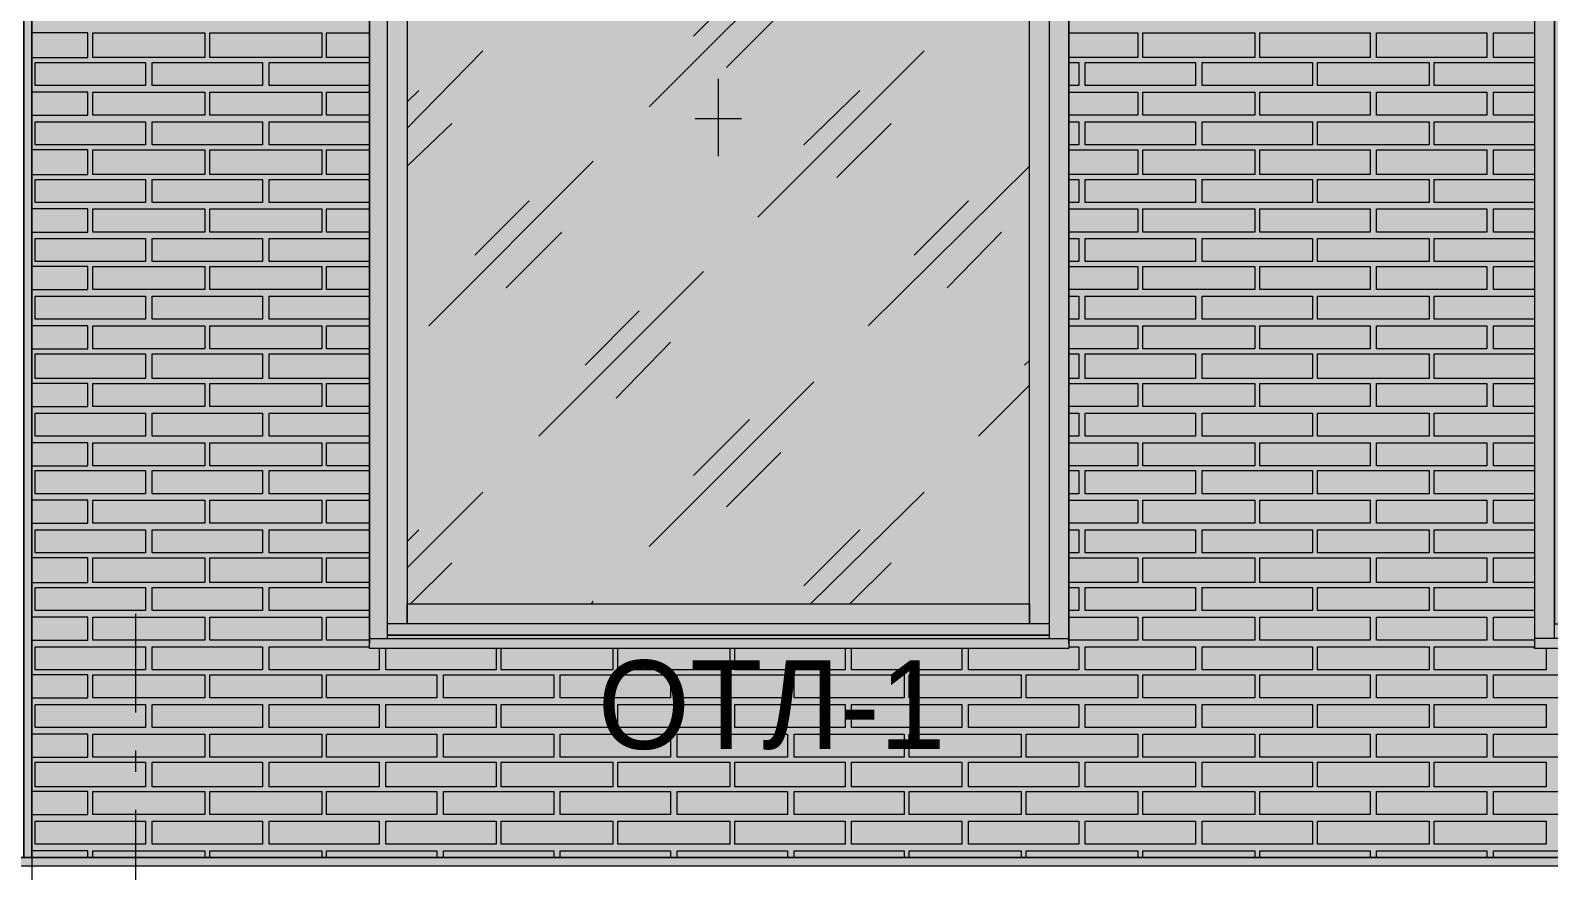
# Model space of a CAD drawing. Header units: millimetres. Extents: x -28928 to 100580, y -22867 to 36490.
# Drawn here: x 19130 to 23032, y 16310 to 18469 of the extents above; entities that cross this region are included whole.
import ezdxf

# ---------------------------------------------------------------- set-up
doc = ezdxf.new("R2010")
doc.units = ezdxf.units.MM
doc.layers.add('PDF _Геометрия', color=7, linetype='Continuous', true_color=0x8f8e8d)
doc.layers.add('PDF _Сплошная заливка', color=7, linetype='Continuous', true_color=0xffffff)
doc.layers.add('PDF _Текст', color=7, linetype='Continuous')

msp = doc.modelspace()

# ---------------------------------------------------------------- hatches: boundary and pattern name
at = {"layer": 'PDF _Сплошная заливка', "true_color": 0xdcd6cf, "transparency": 33554559}
msp.add_hatch(color=254, dxfattribs=at).paths.add_polyline_path([(19133.7, 30089.1), (19133.7, 16343.4), (52641.4, 16343.4), (52641.4, 30089.1)])

# ---------------------------------------------------------------- linework, layer by layer
at = {"layer": 'PDF _Геометрия', "color": 7, "lineweight": 9}
for points in [[(-21375.9, 16343.4), (-21853.9, 16343.4), (-21375.9, 16343.4), (-21853.9, 16343.4), (-21375.9, 16343.4), (-21375.9, 19592.6), (-19277.4, 19592.6), (-19277.4, 16343.4), (-18676.6, 16343.4), (-18676.6, 19592.6), (-17276.3, 19592.6), (-17276.3, 16343.4), (19112.6, 16343.4), (19112.6, 30089.1), (19112.6, 16343.4), (19133.7, 16343.4), (19133.7, 30089.1), (19133.7, 16343.4), (52641.4, 16343.4)], [(20098.4, 19516.4), (20098.4, 16944.1), (20047.6, 16944.1), (20047.6, 19516.4), (20047.6, 19592.6), (20001.1, 19592.6), (20001.1, 19516.4), (20001.1, 16969.5), (20001.1, 16893.4), (20001.1, 19592.6), (21799.1, 19592.6), (21799.1, 16893.4), (21799.1, 16969.5), (21799.1, 19516.4), (21799.1, 19592.6), (21748.4, 19592.6), (21748.4, 19516.4), (21748.4, 16944.1), (21697.6, 16944.1), (21697.6, 19516.4)], [(23047.2, 16906), (23047.2, 16969.5), (23047.2, 18243), (23047.2, 16944.1), (23098, 16944.1), (23098, 18243), (23098, 19491), (23047.2, 19491), (23047.2, 18243), (23047.2, 19516.4), (23047.2, 19592.6), (22996.4, 19592.6), (22996.4, 19516.4), (22996.4, 18243), (22996.4, 16969.5), (22996.4, 16893.4)], [(20047.6, 16906), (20047.6, 16969.5), (20047.6, 19516.4)], [(21748.4, 19516.4), (21748.4, 16969.5), (21748.4, 16906)], [(20720.3, 18272.6), (21143.4, 18695.7)], [(20834.5, 18454.5), (20978.4, 18598.4)], [(20919.1, 18374.1), (21058.7, 18513.7)], [(20098.4, 18217.6), (20293, 18416.4)], [(20999.5, 17989.1), (21426.8, 18416.4)], [(20898, 18344.5), (20898, 18145.7)], [(20098.4, 18285.3), (20128, 18314.9)], [(21118, 18175.3), (21261.8, 18314.9)], [(20098.4, 18120.3), (20212.6, 18230.3)], [(20838.7, 18243), (20957.2, 18243)], [(21202.6, 18090.7), (21342.2, 18230.3)], [(20153.4, 17709.9), (20576.4, 18133)], [(21283, 17709.9), (21697.6, 18120.3)], [(20271.8, 17891.8), (20411.4, 18031.4)], [(21401.4, 17891.8), (21541.1, 18031.4)], [(20352.2, 17807.2), (20496.1, 17951)], [(21486.1, 17807.2), (21625.7, 17951)], [(20436.8, 17426.4), (20859.9, 17849.5)], [(20555.3, 17608.4), (20694.9, 17748)], [(20635.7, 17523.7), (20775.3, 17667.6)], [(21684.9, 17608.4), (21697.6, 17621)], [(20720.3, 17143), (21143.4, 17566)], [(21566.4, 17426.4), (21697.6, 17557.6)], [(20834.5, 17324.9), (20978.4, 17468.7)], [(20919.1, 17244.5), (21058.7, 17384.1)], [(20098.4, 17088), (20293, 17282.6)], [(21134.9, 16994.9), (21426.8, 17282.6)], [(20098.4, 17155.7), (20128, 17185.3)], [(21118, 17041.4), (21261.8, 17185.3)], [(20106.8, 16994.9), (20212.6, 17100.7)], [(21236.4, 16994.9), (21342.2, 17100.7)], [(20572.2, 16994.9), (20576.4, 17003.4)], [(19400.3, 16715.7), (19400.3, 16969.5)], [(21748.4, 16944.1), (20047.6, 16944.1)], [(24794.5, 16944.1), (24794.5, 16914.5), (24794.5, 16906), (22996.4, 16906), (22996.4, 16880.7), (22996.4, 16884.9)], [(20001.1, 16906), (20001.1, 16906)], [(21748.4, 16914.5), (20047.6, 16914.5), (21748.4, 16914.5)], [(21748.4, 16914.5), (20047.6, 16914.5)], [(21799.1, 16906), (21799.1, 16906)], [(22996.4, 16906), (22996.4, 16906)], [(24794.5, 16906), (24794.5, 16880.7), (22996.4, 16880.7)], [(20001.1, 16880.7), (20001.1, 16884.9)], [(21799.1, 16884.9), (21799.1, 16880.7)], [(19400.3, 16563.4), (19400.3, 16618.4)], [(19400.3, 15966.8), (19400.3, 16466)], [(19133.7, 16343.4), (19133.7, 15476), (19133.7, 15353.4)]]:
    msp.add_lwpolyline(points, dxfattribs=at)
at = {"layer": 'PDF _Геометрия', "lineweight": 9}
for points in [[(19133.7, 18463), (19133.7, 18463)], [(19133.7, 18399.5), (19277.6, 18399.5), (19277.6, 18463), (19133.7, 18463)], [(20001.1, 18399.5), (19891.1, 18399.5), (19891.1, 18463), (20001.1, 18463)], [(21799.1, 18463), (21833, 18463), (21976.8, 18463), (21976.8, 18399.5), (21833, 18399.5), (21799.1, 18399.5)], [(22996.4, 18399.5), (22890.7, 18399.5), (22890.7, 18463), (22996.4, 18463)], [(19133.7, 18399.5), (19133.7, 18399.5)], [(20001.1, 18327.6), (19743, 18327.6), (19743, 18386.8), (20001.1, 18386.8)], [(21799.1, 18386.8), (21824.5, 18386.8), (21824.5, 18327.6), (21799.1, 18327.6)], [(22996.4, 18327.6), (22738.4, 18327.6), (22738.4, 18386.8), (22996.4, 18386.8)], [(19133.7, 18310.7), (19133.7, 18310.7)], [(19133.7, 18251.4), (19277.6, 18251.4), (19277.6, 18310.7), (19133.7, 18310.7)], [(20001.1, 18251.4), (19891.1, 18251.4), (19891.1, 18310.7), (20001.1, 18310.7)], [(21799.1, 18310.7), (21833, 18310.7), (21976.8, 18310.7), (21976.8, 18251.4), (21833, 18251.4), (21799.1, 18251.4)], [(22996.4, 18251.4), (22890.7, 18251.4), (22890.7, 18310.7), (22996.4, 18310.7)], [(19133.7, 18251.4), (19133.7, 18251.4)], [(20001.1, 18175.3), (19743, 18175.3), (19743, 18234.5), (20001.1, 18234.5)], [(21799.1, 18234.5), (21824.5, 18234.5), (21824.5, 18175.3), (21799.1, 18175.3)], [(22996.4, 18175.3), (22738.4, 18175.3), (22738.4, 18234.5), (22996.4, 18234.5)], [(19133.7, 18162.6), (19133.7, 18162.6)], [(19133.7, 18099.1), (19277.6, 18099.1), (19277.6, 18162.6), (19133.7, 18162.6)], [(20001.1, 18099.1), (19891.1, 18099.1), (19891.1, 18162.6), (20001.1, 18162.6)], [(21799.1, 18162.6), (21833, 18162.6), (21976.8, 18162.6), (21976.8, 18099.1), (21833, 18099.1), (21799.1, 18099.1)], [(22996.4, 18099.1), (22890.7, 18099.1), (22890.7, 18162.6), (22996.4, 18162.6)], [(19133.7, 18099.1), (19133.7, 18099.1)], [(20001.1, 18027.2), (19743, 18027.2), (19743, 18086.4), (20001.1, 18086.4)], [(21799.1, 18086.4), (21824.5, 18086.4), (21824.5, 18027.2), (21799.1, 18027.2)], [(22996.4, 18027.2), (22738.4, 18027.2), (22738.4, 18086.4), (22996.4, 18086.4)], [(19133.7, 18010.3), (19133.7, 18010.3)], [(19133.7, 17951), (19277.6, 17951), (19277.6, 18010.3), (19133.7, 18010.3)], [(20001.1, 17951), (19891.1, 17951), (19891.1, 18010.3), (20001.1, 18010.3)], [(21799.1, 18010.3), (21833, 18010.3), (21976.8, 18010.3), (21976.8, 17951), (21833, 17951), (21799.1, 17951)], [(22996.4, 17951), (22890.7, 17951), (22890.7, 18010.3), (22996.4, 18010.3)], [(19133.7, 17951), (19133.7, 17951)], [(20001.1, 17874.9), (19743, 17874.9), (19743, 17934.1), (20001.1, 17934.1)], [(21799.1, 17934.1), (21824.5, 17934.1), (21824.5, 17874.9), (21799.1, 17874.9)], [(22996.4, 17874.9), (22738.4, 17874.9), (22738.4, 17934.1), (22996.4, 17934.1)], [(19133.7, 17862.2), (19133.7, 17862.2)], [(19133.7, 17803), (19277.6, 17803), (19277.6, 17862.2), (19133.7, 17862.2)], [(20001.1, 17803), (19891.1, 17803), (19891.1, 17862.2), (20001.1, 17862.2)], [(21799.1, 17862.2), (21833, 17862.2), (21976.8, 17862.2), (21976.8, 17803), (21833, 17803), (21799.1, 17803)], [(22996.4, 17803), (22890.7, 17803), (22890.7, 17862.2), (22996.4, 17862.2)], [(19133.7, 17803), (19133.7, 17803)], [(20001.1, 17726.8), (19743, 17726.8), (19743, 17786), (20001.1, 17786)], [(21799.1, 17786), (21824.5, 17786), (21824.5, 17726.8), (21799.1, 17726.8)], [(22996.4, 17726.8), (22738.4, 17726.8), (22738.4, 17786), (22996.4, 17786)], [(19133.7, 17709.9), (19133.7, 17709.9)], [(19133.7, 17650.7), (19277.6, 17650.7), (19277.6, 17709.9), (19133.7, 17709.9)], [(20001.1, 17650.7), (19891.1, 17650.7), (19891.1, 17709.9), (20001.1, 17709.9)], [(21799.1, 17709.9), (21833, 17709.9), (21976.8, 17709.9), (21976.8, 17650.7), (21833, 17650.7), (21799.1, 17650.7)], [(22996.4, 17650.7), (22890.7, 17650.7), (22890.7, 17709.9), (22996.4, 17709.9)], [(19133.7, 17650.7), (19133.7, 17650.7)], [(20001.1, 17574.5), (19743, 17574.5), (19743, 17638), (20001.1, 17638)], [(21799.1, 17638), (21824.5, 17638), (21824.5, 17574.5), (21799.1, 17574.5)], [(22996.4, 17574.5), (22738.4, 17574.5), (22738.4, 17638), (22996.4, 17638)], [(19133.7, 17561.8), (19133.7, 17561.8)], [(19133.7, 17502.6), (19277.6, 17502.6), (19277.6, 17561.8), (19133.7, 17561.8)], [(20001.1, 17502.6), (19891.1, 17502.6), (19891.1, 17561.8), (20001.1, 17561.8)], [(21799.1, 17561.8), (21833, 17561.8), (21976.8, 17561.8), (21976.8, 17502.6), (21833, 17502.6), (21799.1, 17502.6)], [(22996.4, 17502.6), (22890.7, 17502.6), (22890.7, 17561.8), (22996.4, 17561.8)], [(19133.7, 17502.6), (19133.7, 17502.6)], [(20001.1, 17426.4), (19743, 17426.4), (19743, 17485.7), (20001.1, 17485.7)], [(21799.1, 17485.7), (21824.5, 17485.7), (21824.5, 17426.4), (21799.1, 17426.4)], [(22996.4, 17426.4), (22738.4, 17426.4), (22738.4, 17485.7), (22996.4, 17485.7)], [(19133.7, 17409.5), (19133.7, 17409.5)], [(19133.7, 17350.3), (19277.6, 17350.3), (19277.6, 17409.5), (19133.7, 17409.5)], [(20001.1, 17350.3), (19891.1, 17350.3), (19891.1, 17409.5), (20001.1, 17409.5)], [(21799.1, 17409.5), (21833, 17409.5), (21976.8, 17409.5), (21976.8, 17350.3), (21833, 17350.3), (21799.1, 17350.3)], [(22996.4, 17350.3), (22890.7, 17350.3), (22890.7, 17409.5), (22996.4, 17409.5)], [(19133.7, 17350.3), (19133.7, 17350.3)], [(20001.1, 17278.4), (19743, 17278.4), (19743, 17337.6), (20001.1, 17337.6)], [(21799.1, 17337.6), (21824.5, 17337.6), (21824.5, 17278.4), (21799.1, 17278.4)], [(22996.4, 17278.4), (22738.4, 17278.4), (22738.4, 17337.6), (22996.4, 17337.6)], [(19133.7, 17261.4), (19133.7, 17261.4)], [(19133.7, 17202.2), (19277.6, 17202.2), (19277.6, 17261.4), (19133.7, 17261.4)], [(20001.1, 17202.2), (19891.1, 17202.2), (19891.1, 17261.4), (20001.1, 17261.4)], [(21799.1, 17261.4), (21833, 17261.4), (21976.8, 17261.4), (21976.8, 17202.2), (21833, 17202.2), (21799.1, 17202.2)], [(22996.4, 17202.2), (22890.7, 17202.2), (22890.7, 17261.4), (22996.4, 17261.4)], [(19133.7, 17202.2), (19133.7, 17202.2)], [(20001.1, 17126), (19743, 17126), (19743, 17185.3), (20001.1, 17185.3)], [(21799.1, 17185.3), (21824.5, 17185.3), (21824.5, 17126), (21799.1, 17126)], [(22996.4, 17126), (22738.4, 17126), (22738.4, 17185.3), (22996.4, 17185.3)], [(19133.7, 17113.4), (19133.7, 17113.4)], [(19133.7, 17049.9), (19277.6, 17049.9), (19277.6, 17113.4), (19133.7, 17113.4)], [(20001.1, 17049.9), (19891.1, 17049.9), (19891.1, 17113.4), (20001.1, 17113.4)], [(21799.1, 17113.4), (21833, 17113.4), (21976.8, 17113.4), (21976.8, 17049.9), (21833, 17049.9), (21799.1, 17049.9)], [(22996.4, 17049.9), (22890.7, 17049.9), (22890.7, 17113.4), (22996.4, 17113.4)], [(19133.7, 17049.9), (19133.7, 17049.9)], [(20001.1, 16978), (19743, 16978), (19743, 17037.2), (20001.1, 17037.2)], [(21799.1, 17037.2), (21824.5, 17037.2), (21824.5, 16978), (21799.1, 16978)], [(22996.4, 16978), (22738.4, 16978), (22738.4, 17037.2), (22996.4, 17037.2)], [(19133.7, 16961), (19133.7, 16961)], [(19133.7, 16901.8), (19277.6, 16901.8), (19277.6, 16961), (19133.7, 16961)], [(20001.1, 16901.8), (19891.1, 16901.8), (19891.1, 16961), (20001.1, 16961)], [(21799.1, 16961), (21833, 16961), (21976.8, 16961), (21976.8, 16901.8), (21833, 16901.8), (21799.1, 16901.8)], [(22996.4, 16901.8), (22890.7, 16901.8), (22890.7, 16961), (22996.4, 16961)], [(19133.7, 16901.8), (19133.7, 16901.8)], [(20026.4, 16880.7), (20026.4, 16825.7), (19743, 16825.7), (19743, 16884.9), (20001.1, 16884.9)], [(20326.8, 16880.7), (20326.8, 16825.7), (20043.4, 16825.7), (20043.4, 16880.7)], [(20627.2, 16880.7), (20627.2, 16825.7), (20339.5, 16825.7), (20339.5, 16880.7)], [(20927.6, 16880.7), (20927.6, 16825.7), (20639.9, 16825.7), (20639.9, 16880.7)], [(21223.7, 16880.7), (21223.7, 16825.7), (20940.3, 16825.7), (20940.3, 16880.7)], [(21524.1, 16880.7), (21524.1, 16825.7), (21240.7, 16825.7), (21240.7, 16880.7)], [(21799.1, 16884.9), (21824.5, 16884.9), (21824.5, 16825.7), (21541.1, 16825.7), (21541.1, 16880.7)], [(23026.1, 16880.7), (23026.1, 16825.7), (22738.4, 16825.7), (22738.4, 16884.9), (22996.4, 16884.9)], [(19133.7, 16813), (19133.7, 16813)], [(19133.7, 16753.7), (19277.6, 16753.7), (19277.6, 16813), (19133.7, 16813)], [(19133.7, 16753.7), (19133.7, 16753.7)], [(19133.7, 16660.7), (19133.7, 16660.7)], [(19133.7, 16601.4), (19277.6, 16601.4), (19277.6, 16660.7), (19133.7, 16660.7)], [(19133.7, 16601.4), (19133.7, 16601.4)], [(19133.7, 16512.6), (19133.7, 16512.6)], [(19133.7, 16453.4), (19277.6, 16453.4), (19277.6, 16512.6), (19133.7, 16512.6)], [(19133.7, 16453.4), (19133.7, 16453.4)], [(19133.7, 16360.3), (19133.7, 16360.3)], [(19277.6, 16343.4), (19277.6, 16360.3), (19133.7, 16360.3)], [(19290.3, 16343.4), (19290.3, 16360.3), (19434.1, 16360.3), (19578, 16360.3), (19578, 16343.4)], [(19590.7, 16343.4), (19590.7, 16360.3), (19734.5, 16360.3), (19878.4, 16360.3), (19878.4, 16343.4)], [(19891.1, 16343.4), (19891.1, 16360.3), (20034.9, 16360.3), (20174.5, 16360.3), (20174.5, 16343.4)], [(20191.4, 16343.4), (20191.4, 16360.3), (20335.3, 16360.3), (20474.9, 16360.3), (20474.9, 16343.4)], [(20491.8, 16343.4), (20491.8, 16360.3), (20635.7, 16360.3), (20775.3, 16360.3), (20775.3, 16343.4)], [(20792.2, 16343.4), (20792.2, 16360.3), (20931.8, 16360.3), (21075.7, 16360.3), (21075.7, 16343.4)], [(21092.6, 16343.4), (21092.6, 16360.3), (21232.2, 16360.3), (21376.1, 16360.3), (21376.1, 16343.4)], [(21388.7, 16343.4), (21388.7, 16360.3), (21532.6, 16360.3), (21676.4, 16360.3), (21676.4, 16343.4)], [(21689.1, 16343.4), (21689.1, 16360.3), (21833, 16360.3), (21976.8, 16360.3), (21976.8, 16343.4)], [(21989.5, 16343.4), (21989.5, 16360.3), (22133.4, 16360.3), (22277.2, 16360.3), (22277.2, 16343.4)], [(22289.9, 16343.4), (22289.9, 16360.3), (22433.7, 16360.3), (22573.4, 16360.3), (22573.4, 16343.4)], [(22590.3, 16343.4), (22590.3, 16360.3), (22734.1, 16360.3), (22873.7, 16360.3), (22873.7, 16343.4)], [(22890.7, 16343.4), (22890.7, 16360.3), (23030.3, 16360.3), (23174.1, 16360.3), (23174.1, 16343.4)]]:
    msp.add_lwpolyline(points, dxfattribs=at)
for points in [[(19578, 18399.5), (19434.1, 18399.5), (19290.3, 18399.5), (19290.3, 18463), (19434.1, 18463), (19578, 18463)], [(19878.4, 18399.5), (19734.5, 18399.5), (19590.7, 18399.5), (19590.7, 18463), (19734.5, 18463), (19878.4, 18463)], [(22277.2, 18399.5), (22133.4, 18399.5), (21989.5, 18399.5), (21989.5, 18463), (22133.4, 18463), (22277.2, 18463)], [(22573.4, 18399.5), (22433.7, 18399.5), (22289.9, 18399.5), (22289.9, 18463), (22433.7, 18463), (22573.4, 18463)], [(22873.7, 18399.5), (22734.1, 18399.5), (22590.3, 18399.5), (22590.3, 18463), (22734.1, 18463), (22873.7, 18463)], [(19425.7, 18386.8), (19425.7, 18327.6), (19142.2, 18327.6), (19142.2, 18386.8)], [(19726.1, 18386.8), (19726.1, 18327.6), (19442.6, 18327.6), (19442.6, 18386.8)], [(22124.9, 18386.8), (22124.9, 18327.6), (21841.4, 18327.6), (21841.4, 18386.8)], [(22425.3, 18386.8), (22425.3, 18327.6), (22141.8, 18327.6), (22141.8, 18386.8)], [(22725.7, 18386.8), (22725.7, 18327.6), (22438, 18327.6), (22438, 18386.8)], [(19578, 18251.4), (19434.1, 18251.4), (19290.3, 18251.4), (19290.3, 18310.7), (19434.1, 18310.7), (19578, 18310.7)], [(19878.4, 18251.4), (19734.5, 18251.4), (19590.7, 18251.4), (19590.7, 18310.7), (19734.5, 18310.7), (19878.4, 18310.7)], [(22277.2, 18251.4), (22133.4, 18251.4), (21989.5, 18251.4), (21989.5, 18310.7), (22133.4, 18310.7), (22277.2, 18310.7)], [(22573.4, 18251.4), (22433.7, 18251.4), (22289.9, 18251.4), (22289.9, 18310.7), (22433.7, 18310.7), (22573.4, 18310.7)], [(22873.7, 18251.4), (22734.1, 18251.4), (22590.3, 18251.4), (22590.3, 18310.7), (22734.1, 18310.7), (22873.7, 18310.7)], [(19425.7, 18234.5), (19425.7, 18175.3), (19142.2, 18175.3), (19142.2, 18234.5)], [(19726.1, 18234.5), (19726.1, 18175.3), (19442.6, 18175.3), (19442.6, 18234.5)], [(22124.9, 18234.5), (22124.9, 18175.3), (21841.4, 18175.3), (21841.4, 18234.5)], [(22425.3, 18234.5), (22425.3, 18175.3), (22141.8, 18175.3), (22141.8, 18234.5)], [(22725.7, 18234.5), (22725.7, 18175.3), (22438, 18175.3), (22438, 18234.5)], [(19578, 18099.1), (19434.1, 18099.1), (19290.3, 18099.1), (19290.3, 18162.6), (19434.1, 18162.6), (19578, 18162.6)], [(19878.4, 18099.1), (19734.5, 18099.1), (19590.7, 18099.1), (19590.7, 18162.6), (19734.5, 18162.6), (19878.4, 18162.6)], [(22277.2, 18099.1), (22133.4, 18099.1), (21989.5, 18099.1), (21989.5, 18162.6), (22133.4, 18162.6), (22277.2, 18162.6)], [(22573.4, 18099.1), (22433.7, 18099.1), (22289.9, 18099.1), (22289.9, 18162.6), (22433.7, 18162.6), (22573.4, 18162.6)], [(22873.7, 18099.1), (22734.1, 18099.1), (22590.3, 18099.1), (22590.3, 18162.6), (22734.1, 18162.6), (22873.7, 18162.6)], [(19425.7, 18086.4), (19425.7, 18027.2), (19142.2, 18027.2), (19142.2, 18086.4)], [(19726.1, 18086.4), (19726.1, 18027.2), (19442.6, 18027.2), (19442.6, 18086.4)], [(22124.9, 18086.4), (22124.9, 18027.2), (21841.4, 18027.2), (21841.4, 18086.4)], [(22425.3, 18086.4), (22425.3, 18027.2), (22141.8, 18027.2), (22141.8, 18086.4)], [(22725.7, 18086.4), (22725.7, 18027.2), (22438, 18027.2), (22438, 18086.4)], [(19578, 17951), (19434.1, 17951), (19290.3, 17951), (19290.3, 18010.3), (19434.1, 18010.3), (19578, 18010.3)], [(19878.4, 17951), (19734.5, 17951), (19590.7, 17951), (19590.7, 18010.3), (19734.5, 18010.3), (19878.4, 18010.3)], [(22277.2, 17951), (22133.4, 17951), (21989.5, 17951), (21989.5, 18010.3), (22133.4, 18010.3), (22277.2, 18010.3)], [(22573.4, 17951), (22433.7, 17951), (22289.9, 17951), (22289.9, 18010.3), (22433.7, 18010.3), (22573.4, 18010.3)], [(22873.7, 17951), (22734.1, 17951), (22590.3, 17951), (22590.3, 18010.3), (22734.1, 18010.3), (22873.7, 18010.3)], [(19425.7, 17934.1), (19425.7, 17874.9), (19142.2, 17874.9), (19142.2, 17934.1)], [(19726.1, 17934.1), (19726.1, 17874.9), (19442.6, 17874.9), (19442.6, 17934.1)], [(22124.9, 17934.1), (22124.9, 17874.9), (21841.4, 17874.9), (21841.4, 17934.1)], [(22425.3, 17934.1), (22425.3, 17874.9), (22141.8, 17874.9), (22141.8, 17934.1)], [(22725.7, 17934.1), (22725.7, 17874.9), (22438, 17874.9), (22438, 17934.1)], [(19578, 17803), (19434.1, 17803), (19290.3, 17803), (19290.3, 17862.2), (19434.1, 17862.2), (19578, 17862.2)], [(19878.4, 17803), (19734.5, 17803), (19590.7, 17803), (19590.7, 17862.2), (19734.5, 17862.2), (19878.4, 17862.2)], [(22277.2, 17803), (22133.4, 17803), (21989.5, 17803), (21989.5, 17862.2), (22133.4, 17862.2), (22277.2, 17862.2)], [(22573.4, 17803), (22433.7, 17803), (22289.9, 17803), (22289.9, 17862.2), (22433.7, 17862.2), (22573.4, 17862.2)], [(22873.7, 17803), (22734.1, 17803), (22590.3, 17803), (22590.3, 17862.2), (22734.1, 17862.2), (22873.7, 17862.2)], [(19425.7, 17786), (19425.7, 17726.8), (19142.2, 17726.8), (19142.2, 17786)], [(19726.1, 17786), (19726.1, 17726.8), (19442.6, 17726.8), (19442.6, 17786)], [(22124.9, 17786), (22124.9, 17726.8), (21841.4, 17726.8), (21841.4, 17786)], [(22425.3, 17786), (22425.3, 17726.8), (22141.8, 17726.8), (22141.8, 17786)], [(22725.7, 17786), (22725.7, 17726.8), (22438, 17726.8), (22438, 17786)], [(19578, 17650.7), (19434.1, 17650.7), (19290.3, 17650.7), (19290.3, 17709.9), (19434.1, 17709.9), (19578, 17709.9)], [(19878.4, 17650.7), (19734.5, 17650.7), (19590.7, 17650.7), (19590.7, 17709.9), (19734.5, 17709.9), (19878.4, 17709.9)], [(22277.2, 17650.7), (22133.4, 17650.7), (21989.5, 17650.7), (21989.5, 17709.9), (22133.4, 17709.9), (22277.2, 17709.9)], [(22573.4, 17650.7), (22433.7, 17650.7), (22289.9, 17650.7), (22289.9, 17709.9), (22433.7, 17709.9), (22573.4, 17709.9)], [(22873.7, 17650.7), (22734.1, 17650.7), (22590.3, 17650.7), (22590.3, 17709.9), (22734.1, 17709.9), (22873.7, 17709.9)], [(19425.7, 17638), (19425.7, 17574.5), (19142.2, 17574.5), (19142.2, 17638)], [(19726.1, 17638), (19726.1, 17574.5), (19442.6, 17574.5), (19442.6, 17638)], [(22124.9, 17638), (22124.9, 17574.5), (21841.4, 17574.5), (21841.4, 17638)], [(22425.3, 17638), (22425.3, 17574.5), (22141.8, 17574.5), (22141.8, 17638)], [(22725.7, 17638), (22725.7, 17574.5), (22438, 17574.5), (22438, 17638)], [(19578, 17502.6), (19434.1, 17502.6), (19290.3, 17502.6), (19290.3, 17561.8), (19434.1, 17561.8), (19578, 17561.8)], [(19878.4, 17502.6), (19734.5, 17502.6), (19590.7, 17502.6), (19590.7, 17561.8), (19734.5, 17561.8), (19878.4, 17561.8)], [(22277.2, 17502.6), (22133.4, 17502.6), (21989.5, 17502.6), (21989.5, 17561.8), (22133.4, 17561.8), (22277.2, 17561.8)], [(22573.4, 17502.6), (22433.7, 17502.6), (22289.9, 17502.6), (22289.9, 17561.8), (22433.7, 17561.8), (22573.4, 17561.8)], [(22873.7, 17502.6), (22734.1, 17502.6), (22590.3, 17502.6), (22590.3, 17561.8), (22734.1, 17561.8), (22873.7, 17561.8)], [(19425.7, 17485.7), (19425.7, 17426.4), (19142.2, 17426.4), (19142.2, 17485.7)], [(19726.1, 17485.7), (19726.1, 17426.4), (19442.6, 17426.4), (19442.6, 17485.7)], [(22124.9, 17485.7), (22124.9, 17426.4), (21841.4, 17426.4), (21841.4, 17485.7)], [(22425.3, 17485.7), (22425.3, 17426.4), (22141.8, 17426.4), (22141.8, 17485.7)], [(22725.7, 17485.7), (22725.7, 17426.4), (22438, 17426.4), (22438, 17485.7)], [(19578, 17350.3), (19434.1, 17350.3), (19290.3, 17350.3), (19290.3, 17409.5), (19434.1, 17409.5), (19578, 17409.5)], [(19878.4, 17350.3), (19734.5, 17350.3), (19590.7, 17350.3), (19590.7, 17409.5), (19734.5, 17409.5), (19878.4, 17409.5)], [(22277.2, 17350.3), (22133.4, 17350.3), (21989.5, 17350.3), (21989.5, 17409.5), (22133.4, 17409.5), (22277.2, 17409.5)], [(22573.4, 17350.3), (22433.7, 17350.3), (22289.9, 17350.3), (22289.9, 17409.5), (22433.7, 17409.5), (22573.4, 17409.5)], [(22873.7, 17350.3), (22734.1, 17350.3), (22590.3, 17350.3), (22590.3, 17409.5), (22734.1, 17409.5), (22873.7, 17409.5)], [(19425.7, 17337.6), (19425.7, 17278.4), (19142.2, 17278.4), (19142.2, 17337.6)], [(19726.1, 17337.6), (19726.1, 17278.4), (19442.6, 17278.4), (19442.6, 17337.6)], [(22124.9, 17337.6), (22124.9, 17278.4), (21841.4, 17278.4), (21841.4, 17337.6)], [(22425.3, 17337.6), (22425.3, 17278.4), (22141.8, 17278.4), (22141.8, 17337.6)], [(22725.7, 17337.6), (22725.7, 17278.4), (22438, 17278.4), (22438, 17337.6)], [(19578, 17202.2), (19434.1, 17202.2), (19290.3, 17202.2), (19290.3, 17261.4), (19434.1, 17261.4), (19578, 17261.4)], [(19878.4, 17202.2), (19734.5, 17202.2), (19590.7, 17202.2), (19590.7, 17261.4), (19734.5, 17261.4), (19878.4, 17261.4)], [(22277.2, 17202.2), (22133.4, 17202.2), (21989.5, 17202.2), (21989.5, 17261.4), (22133.4, 17261.4), (22277.2, 17261.4)], [(22573.4, 17202.2), (22433.7, 17202.2), (22289.9, 17202.2), (22289.9, 17261.4), (22433.7, 17261.4), (22573.4, 17261.4)], [(22873.7, 17202.2), (22734.1, 17202.2), (22590.3, 17202.2), (22590.3, 17261.4), (22734.1, 17261.4), (22873.7, 17261.4)], [(19425.7, 17185.3), (19425.7, 17126), (19142.2, 17126), (19142.2, 17185.3)], [(19726.1, 17185.3), (19726.1, 17126), (19442.6, 17126), (19442.6, 17185.3)], [(22124.9, 17185.3), (22124.9, 17126), (21841.4, 17126), (21841.4, 17185.3)], [(22425.3, 17185.3), (22425.3, 17126), (22141.8, 17126), (22141.8, 17185.3)], [(22725.7, 17185.3), (22725.7, 17126), (22438, 17126), (22438, 17185.3)], [(19578, 17049.9), (19434.1, 17049.9), (19290.3, 17049.9), (19290.3, 17113.4), (19434.1, 17113.4), (19578, 17113.4)], [(19878.4, 17049.9), (19734.5, 17049.9), (19590.7, 17049.9), (19590.7, 17113.4), (19734.5, 17113.4), (19878.4, 17113.4)], [(22277.2, 17049.9), (22133.4, 17049.9), (21989.5, 17049.9), (21989.5, 17113.4), (22133.4, 17113.4), (22277.2, 17113.4)], [(22573.4, 17049.9), (22433.7, 17049.9), (22289.9, 17049.9), (22289.9, 17113.4), (22433.7, 17113.4), (22573.4, 17113.4)], [(22873.7, 17049.9), (22734.1, 17049.9), (22590.3, 17049.9), (22590.3, 17113.4), (22734.1, 17113.4), (22873.7, 17113.4)], [(19425.7, 17037.2), (19425.7, 16978), (19142.2, 16978), (19142.2, 17037.2)], [(19726.1, 17037.2), (19726.1, 16978), (19442.6, 16978), (19442.6, 17037.2)], [(22124.9, 17037.2), (22124.9, 16978), (21841.4, 16978), (21841.4, 17037.2)], [(22425.3, 17037.2), (22425.3, 16978), (22141.8, 16978), (22141.8, 17037.2)], [(22725.7, 17037.2), (22725.7, 16978), (22438, 16978), (22438, 17037.2)], [(19578, 16901.8), (19434.1, 16901.8), (19290.3, 16901.8), (19290.3, 16961), (19434.1, 16961), (19578, 16961)], [(19878.4, 16901.8), (19734.5, 16901.8), (19590.7, 16901.8), (19590.7, 16961), (19734.5, 16961), (19878.4, 16961)], [(22277.2, 16901.8), (22133.4, 16901.8), (21989.5, 16901.8), (21989.5, 16961), (22133.4, 16961), (22277.2, 16961)], [(22573.4, 16901.8), (22433.7, 16901.8), (22289.9, 16901.8), (22289.9, 16961), (22433.7, 16961), (22573.4, 16961)], [(22873.7, 16901.8), (22734.1, 16901.8), (22590.3, 16901.8), (22590.3, 16961), (22734.1, 16961), (22873.7, 16961)], [(19425.7, 16884.9), (19425.7, 16825.7), (19142.2, 16825.7), (19142.2, 16884.9)], [(19726.1, 16884.9), (19726.1, 16825.7), (19442.6, 16825.7), (19442.6, 16884.9)], [(22124.9, 16884.9), (22124.9, 16825.7), (21841.4, 16825.7), (21841.4, 16884.9)], [(22425.3, 16884.9), (22425.3, 16825.7), (22141.8, 16825.7), (22141.8, 16884.9)], [(22725.7, 16884.9), (22725.7, 16825.7), (22438, 16825.7), (22438, 16884.9)], [(19578, 16753.7), (19434.1, 16753.7), (19290.3, 16753.7), (19290.3, 16813), (19434.1, 16813), (19578, 16813)], [(19878.4, 16753.7), (19734.5, 16753.7), (19590.7, 16753.7), (19590.7, 16813), (19734.5, 16813), (19878.4, 16813)], [(20174.5, 16753.7), (20034.9, 16753.7), (19891.1, 16753.7), (19891.1, 16813), (20034.9, 16813), (20174.5, 16813)], [(20474.9, 16753.7), (20335.3, 16753.7), (20191.4, 16753.7), (20191.4, 16813), (20335.3, 16813), (20474.9, 16813)], [(20775.3, 16753.7), (20635.7, 16753.7), (20491.8, 16753.7), (20491.8, 16813), (20635.7, 16813), (20775.3, 16813)], [(21075.7, 16753.7), (20931.8, 16753.7), (20792.2, 16753.7), (20792.2, 16813), (20931.8, 16813), (21075.7, 16813)], [(21376.1, 16753.7), (21232.2, 16753.7), (21092.6, 16753.7), (21092.6, 16813), (21232.2, 16813), (21376.1, 16813)], [(21676.4, 16753.7), (21532.6, 16753.7), (21388.7, 16753.7), (21388.7, 16813), (21532.6, 16813), (21676.4, 16813)], [(21976.8, 16753.7), (21833, 16753.7), (21689.1, 16753.7), (21689.1, 16813), (21833, 16813), (21976.8, 16813)], [(22277.2, 16753.7), (22133.4, 16753.7), (21989.5, 16753.7), (21989.5, 16813), (22133.4, 16813), (22277.2, 16813)], [(22573.4, 16753.7), (22433.7, 16753.7), (22289.9, 16753.7), (22289.9, 16813), (22433.7, 16813), (22573.4, 16813)], [(22873.7, 16753.7), (22734.1, 16753.7), (22590.3, 16753.7), (22590.3, 16813), (22734.1, 16813), (22873.7, 16813)], [(23174.1, 16753.7), (23030.3, 16753.7), (22890.7, 16753.7), (22890.7, 16813), (23030.3, 16813), (23174.1, 16813)], [(19425.7, 16736.8), (19425.7, 16677.6), (19142.2, 16677.6), (19142.2, 16736.8)], [(19726.1, 16736.8), (19726.1, 16677.6), (19442.6, 16677.6), (19442.6, 16736.8)], [(20026.4, 16736.8), (20026.4, 16677.6), (19743, 16677.6), (19743, 16736.8)], [(20326.8, 16736.8), (20326.8, 16677.6), (20043.4, 16677.6), (20043.4, 16736.8)], [(20627.2, 16736.8), (20627.2, 16677.6), (20339.5, 16677.6), (20339.5, 16736.8)], [(20927.6, 16736.8), (20927.6, 16677.6), (20639.9, 16677.6), (20639.9, 16736.8)], [(21223.7, 16736.8), (21223.7, 16677.6), (20940.3, 16677.6), (20940.3, 16736.8)], [(21524.1, 16736.8), (21524.1, 16677.6), (21240.7, 16677.6), (21240.7, 16736.8)], [(21824.5, 16736.8), (21824.5, 16677.6), (21541.1, 16677.6), (21541.1, 16736.8)], [(22124.9, 16736.8), (22124.9, 16677.6), (21841.4, 16677.6), (21841.4, 16736.8)], [(22425.3, 16736.8), (22425.3, 16677.6), (22141.8, 16677.6), (22141.8, 16736.8)], [(22725.7, 16736.8), (22725.7, 16677.6), (22438, 16677.6), (22438, 16736.8)], [(23026.1, 16736.8), (23026.1, 16677.6), (22738.4, 16677.6), (22738.4, 16736.8)], [(19578, 16601.4), (19434.1, 16601.4), (19290.3, 16601.4), (19290.3, 16660.7), (19434.1, 16660.7), (19578, 16660.7)], [(19878.4, 16601.4), (19734.5, 16601.4), (19590.7, 16601.4), (19590.7, 16660.7), (19734.5, 16660.7), (19878.4, 16660.7)], [(20174.5, 16601.4), (20034.9, 16601.4), (19891.1, 16601.4), (19891.1, 16660.7), (20034.9, 16660.7), (20174.5, 16660.7)], [(20474.9, 16601.4), (20335.3, 16601.4), (20191.4, 16601.4), (20191.4, 16660.7), (20335.3, 16660.7), (20474.9, 16660.7)], [(20775.3, 16601.4), (20635.7, 16601.4), (20491.8, 16601.4), (20491.8, 16660.7), (20635.7, 16660.7), (20775.3, 16660.7)], [(21075.7, 16601.4), (20931.8, 16601.4), (20792.2, 16601.4), (20792.2, 16660.7), (20931.8, 16660.7), (21075.7, 16660.7)], [(21376.1, 16601.4), (21232.2, 16601.4), (21092.6, 16601.4), (21092.6, 16660.7), (21232.2, 16660.7), (21376.1, 16660.7)], [(21676.4, 16601.4), (21532.6, 16601.4), (21388.7, 16601.4), (21388.7, 16660.7), (21532.6, 16660.7), (21676.4, 16660.7)], [(21976.8, 16601.4), (21833, 16601.4), (21689.1, 16601.4), (21689.1, 16660.7), (21833, 16660.7), (21976.8, 16660.7)], [(22277.2, 16601.4), (22133.4, 16601.4), (21989.5, 16601.4), (21989.5, 16660.7), (22133.4, 16660.7), (22277.2, 16660.7)], [(22573.4, 16601.4), (22433.7, 16601.4), (22289.9, 16601.4), (22289.9, 16660.7), (22433.7, 16660.7), (22573.4, 16660.7)], [(22873.7, 16601.4), (22734.1, 16601.4), (22590.3, 16601.4), (22590.3, 16660.7), (22734.1, 16660.7), (22873.7, 16660.7)], [(23174.1, 16601.4), (23030.3, 16601.4), (22890.7, 16601.4), (22890.7, 16660.7), (23030.3, 16660.7), (23174.1, 16660.7)], [(19425.7, 16588.7), (19425.7, 16525.3), (19142.2, 16525.3), (19142.2, 16588.7)], [(19726.1, 16588.7), (19726.1, 16525.3), (19442.6, 16525.3), (19442.6, 16588.7)], [(20026.4, 16588.7), (20026.4, 16525.3), (19743, 16525.3), (19743, 16588.7)], [(20326.8, 16588.7), (20326.8, 16525.3), (20043.4, 16525.3), (20043.4, 16588.7)], [(20627.2, 16588.7), (20627.2, 16525.3), (20339.5, 16525.3), (20339.5, 16588.7)], [(20927.6, 16588.7), (20927.6, 16525.3), (20639.9, 16525.3), (20639.9, 16588.7)], [(21223.7, 16588.7), (21223.7, 16525.3), (20940.3, 16525.3), (20940.3, 16588.7)], [(21524.1, 16588.7), (21524.1, 16525.3), (21240.7, 16525.3), (21240.7, 16588.7)], [(21824.5, 16588.7), (21824.5, 16525.3), (21541.1, 16525.3), (21541.1, 16588.7)], [(22124.9, 16588.7), (22124.9, 16525.3), (21841.4, 16525.3), (21841.4, 16588.7)], [(22425.3, 16588.7), (22425.3, 16525.3), (22141.8, 16525.3), (22141.8, 16588.7)], [(22725.7, 16588.7), (22725.7, 16525.3), (22438, 16525.3), (22438, 16588.7)], [(23026.1, 16588.7), (23026.1, 16525.3), (22738.4, 16525.3), (22738.4, 16588.7)], [(19578, 16453.4), (19434.1, 16453.4), (19290.3, 16453.4), (19290.3, 16512.6), (19434.1, 16512.6), (19578, 16512.6)], [(19878.4, 16453.4), (19734.5, 16453.4), (19590.7, 16453.4), (19590.7, 16512.6), (19734.5, 16512.6), (19878.4, 16512.6)], [(20174.5, 16453.4), (20034.9, 16453.4), (19891.1, 16453.4), (19891.1, 16512.6), (20034.9, 16512.6), (20174.5, 16512.6)], [(20474.9, 16453.4), (20335.3, 16453.4), (20191.4, 16453.4), (20191.4, 16512.6), (20335.3, 16512.6), (20474.9, 16512.6)], [(20775.3, 16453.4), (20635.7, 16453.4), (20491.8, 16453.4), (20491.8, 16512.6), (20635.7, 16512.6), (20775.3, 16512.6)], [(21075.7, 16453.4), (20931.8, 16453.4), (20792.2, 16453.4), (20792.2, 16512.6), (20931.8, 16512.6), (21075.7, 16512.6)], [(21376.1, 16453.4), (21232.2, 16453.4), (21092.6, 16453.4), (21092.6, 16512.6), (21232.2, 16512.6), (21376.1, 16512.6)], [(21676.4, 16453.4), (21532.6, 16453.4), (21388.7, 16453.4), (21388.7, 16512.6), (21532.6, 16512.6), (21676.4, 16512.6)], [(21976.8, 16453.4), (21833, 16453.4), (21689.1, 16453.4), (21689.1, 16512.6), (21833, 16512.6), (21976.8, 16512.6)], [(22277.2, 16453.4), (22133.4, 16453.4), (21989.5, 16453.4), (21989.5, 16512.6), (22133.4, 16512.6), (22277.2, 16512.6)], [(22573.4, 16453.4), (22433.7, 16453.4), (22289.9, 16453.4), (22289.9, 16512.6), (22433.7, 16512.6), (22573.4, 16512.6)], [(22873.7, 16453.4), (22734.1, 16453.4), (22590.3, 16453.4), (22590.3, 16512.6), (22734.1, 16512.6), (22873.7, 16512.6)], [(23174.1, 16453.4), (23030.3, 16453.4), (22890.7, 16453.4), (22890.7, 16512.6), (23030.3, 16512.6), (23174.1, 16512.6)], [(19425.7, 16436.4), (19425.7, 16377.2), (19142.2, 16377.2), (19142.2, 16436.4)], [(19726.1, 16436.4), (19726.1, 16377.2), (19442.6, 16377.2), (19442.6, 16436.4)], [(20026.4, 16436.4), (20026.4, 16377.2), (19743, 16377.2), (19743, 16436.4)], [(20326.8, 16436.4), (20326.8, 16377.2), (20043.4, 16377.2), (20043.4, 16436.4)], [(20627.2, 16436.4), (20627.2, 16377.2), (20339.5, 16377.2), (20339.5, 16436.4)], [(20927.6, 16436.4), (20927.6, 16377.2), (20639.9, 16377.2), (20639.9, 16436.4)], [(21223.7, 16436.4), (21223.7, 16377.2), (20940.3, 16377.2), (20940.3, 16436.4)], [(21524.1, 16436.4), (21524.1, 16377.2), (21240.7, 16377.2), (21240.7, 16436.4)], [(21824.5, 16436.4), (21824.5, 16377.2), (21541.1, 16377.2), (21541.1, 16436.4)], [(22124.9, 16436.4), (22124.9, 16377.2), (21841.4, 16377.2), (21841.4, 16436.4)], [(22425.3, 16436.4), (22425.3, 16377.2), (22141.8, 16377.2), (22141.8, 16436.4)], [(22725.7, 16436.4), (22725.7, 16377.2), (22438, 16377.2), (22438, 16436.4)], [(23026.1, 16436.4), (23026.1, 16377.2), (22738.4, 16377.2), (22738.4, 16436.4)]]:
    msp.add_lwpolyline(points, close=True, dxfattribs=at)
at = {"layer": 'PDF _Геометрия', "color": 7, "lineweight": 9}
for points in [[(21697.6, 16944.1), (20098.4, 16944.1), (20098.4, 16994.9), (21697.6, 16994.9)], [(21799.1, 16880.7), (20001.1, 16880.7), (20001.1, 16906), (21799.1, 16906)], [(62173.4, 16322.2), (62173.4, 16343.4), (-17276.3, 16343.4), (19112.6, 16343.4), (-17276.3, 16343.4), (-17276.3, 16322.2)], [(19133.7, 16343.4), (52641.4, 16343.4)]]:
    msp.add_lwpolyline(points, close=True, dxfattribs=at)
at = {"layer": 'PDF _Сплошная заливка', "color": 252, "lineweight": 9, "true_color": 0xa48f7a, "transparency": 33554559}
for points in [[(19112.6, 30089.1), (19112.6, 16343.4), (19133.7, 30089.1), (19133.7, 16343.4)], [(-17276.3, 16343.4), (-17276.3, 16322.2), (62173.4, 16343.4), (62173.4, 16322.2)]]:
    msp.add_solid(points, dxfattribs=at)
at = {"layer": 'PDF _Сплошная заливка', "lineweight": 9, "transparency": 33554559}
msp.add_solid([(20098.4, 19491), (20098.4, 16994.9), (21697.6, 19491), (21697.6, 16994.9)], dxfattribs=at)

# ---------------------------------------------------------------- texts
at = {"layer": 'PDF _Текст', "insert": (20588.1, 16734.6), "char_height": 227.71, "attachment_point": 4, "style": ''}
msp.add_mtext('ОТЛ-1', dxfattribs=at)

doc.saveas('drawing.dxf')
